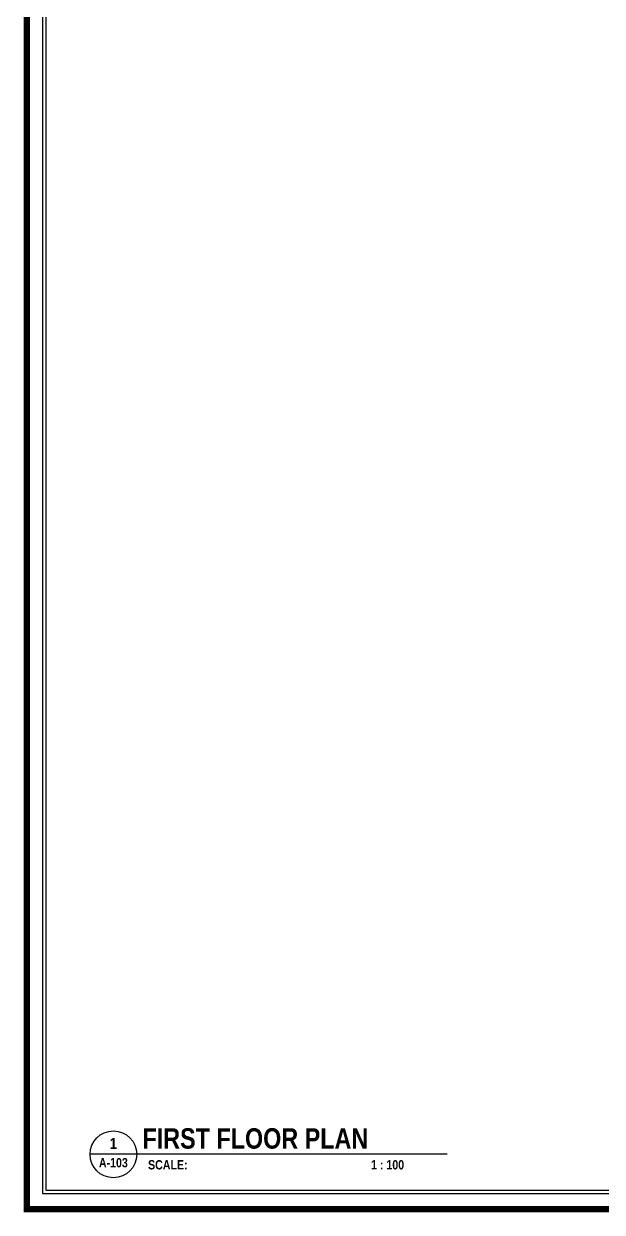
# Model space of a CAD drawing. Extents: x 5706208 to 5786773, y -2031603 to -1909573.
# Drawn here: x 5706208 to 5724702, y -2031603 to -1993629 of the extents above; entities that cross this region are included whole.
import ezdxf
from ezdxf.enums import TextEntityAlignment as Align

# ---------------------------------------------------------------- set-up
doc = ezdxf.new("R2010")
doc.units = 0
doc.header["$LTSCALE"] = 1000
doc.header["$MEASUREMENT"] = 0
doc.layers.get('0').update_dxf_attribs({"linetype": 'CONTINUOUS'})
doc.styles.add('TECHNIC', font='techb___.ttf')

# ---------------------------------------------------------------- blocks, each defined once
blk = doc.blocks.new('TLB-A1MM-DB')
at = {"color": 3, "linetype": 'Continuous'}
for p, q in [((34670.47, 19618.46), (34670.47, 19064.04)), ((34670.47, 19064.04), (35356.47, 19064.04))]:
    blk.add_line(p, q, dxfattribs=at)
at = {"color": 7, "linetype": 'Continuous', "const_width": 2}
blk.add_lwpolyline([(34664.47, 19058.04), (35465.47, 19058.04), (35465.47, 19624.46), (34664.47, 19624.46)], close=True, dxfattribs=at)
at = {"color": 3, "linetype": 'Continuous'}
blk.add_lwpolyline([(34669.47, 19063.04), (35460.47, 19063.04), (35460.47, 19619.46), (34669.47, 19619.46)], close=True, dxfattribs=at)

msp = doc.modelspace()

# ---------------------------------------------------------------- linework, layer by layer
at = {"color": 5, "linetype": 'Continuous'}
msp.add_line((5719743.8, -2029751.8), (5708326.3, -2029751.8), dxfattribs=at)
at = {"color": 3, "linetype": 'Continuous'}
msp.add_circle((5709072.9, -2029751.8), 746.7, dxfattribs=at)

# ---------------------------------------------------------------- block references
at = {"linetype": 'Continuous', "xscale": 100.3297328334302, "yscale": 100.3297328334529, "zscale": 100.3297328334529}
msp.add_blockref('TLB-A1MM-DB', (2228430.7, -3943590.3), dxfattribs=at)

# ---------------------------------------------------------------- texts
at = {"color": 2, "linetype": 'Continuous', "style": 'TECHNIC'}
for s, height, p in [('FIRST FLOOR PLAN ', 651.848, (5710003.3, -2029570.5)), ('SCALE: ', 296.29, (5710182.1, -2030235.1)), ('1 : 100', 296.29, (5717311, -2030235.1))]:
    msp.add_text(s, height=height, dxfattribs=at).set_placement(p)
at = {"color": 6, "linetype": 'Continuous', "style": 'TECHNIC'}
for s, height, p in [('1', 355.6, (5709072.9, -2029405.9)), ('A-103', 296.29, (5709072.9, -2030019.8))]:
    msp.add_text(s, height=height, dxfattribs=at).set_placement(p, align=Align.MIDDLE_CENTER)

doc.saveas('drawing.dxf')
